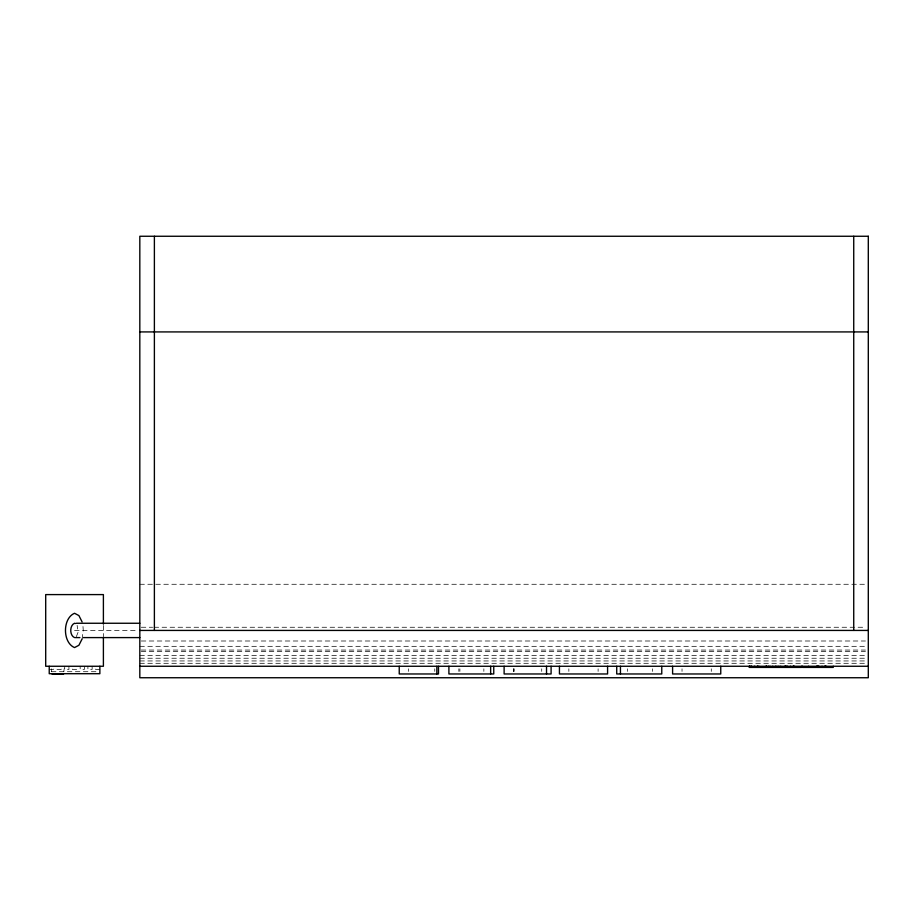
<?xml version="1.0" encoding="UTF-8"?>
<svg xmlns="http://www.w3.org/2000/svg" width="914" height="914" viewBox="0 0 914 914"><rect width="100%" height="100%" fill="white"/><g stroke="black" fill="none" stroke-linecap="round" stroke-linejoin="round"><path stroke-width="0.69" stroke-dasharray="4.57 3.43" d="M63.866 671.424L64.151 668.842M82.089 639L83.254 630.432L82.957 625.987M76.365 636.635L78.067 632.282L77.119 625.359M139.819 584.274L865.649 584.274M141.247 627.255L152.649 627.255M154.078 627.255L865.444 627.255M74.548 630.432L138.402 630.432M141.247 641L865.444 641M139.819 646.324L865.444 646.324M141.247 650.06L865.444 650.06M141.247 651.636L865.444 651.636M139.819 655.624L865.444 655.624M139.819 658.24L865.444 658.24M139.819 660.948L865.444 660.948M139.819 663.301L865.444 663.301M49.23 669.414L53.458 669.414L53.458 666.26M56.965 669.414L61.192 669.414L61.192 666.26M76.662 669.414L72.434 669.414L72.434 666.26M99.866 669.414L95.639 669.414L95.639 666.26M51.355 671.71L97.741 671.71M51.39 668.842L51.687 671.424M711.286 668.831L711.286 671.402M682.027 668.831L682.027 671.402M652.63 668.831L652.63 671.402M627.655 668.831L627.655 671.402M598.11 668.831L598.11 671.402M568.851 668.831L568.851 671.402M541.716 668.831L541.716 671.402M514.102 668.831L514.102 671.402M513.782 668.831L513.782 671.402M513.542 668.831L513.542 671.402M483.86 668.831L483.86 671.402M459.891 668.831L459.891 671.402M458.839 668.831L458.839 671.402M434.767 668.831L434.767 671.402M408.661 668.831L408.661 671.402M103.396 625.507L103.396 636.75M92.131 666.26L92.131 669.414L87.904 669.414L87.904 666.26M84.396 666.26L84.396 669.414L80.169 669.414L80.169 666.26M68.927 666.26L68.927 669.414L64.7 669.414L64.7 666.26"/><path stroke-width="1.37" d="M82.089 639L78.901 645.273L74.548 647.569C62.449 642.588 62.449 618.275 74.548 613.283L78.901 615.579L82.089 621.863M139.819 331.919L868.3 331.919M76.342 623.257L139.819 623.257M139.819 630.432L868.3 630.432M75.211 637.595L79.906 637.595M83.22 637.595L139.819 637.595M139.819 666.26L868.3 666.26M816.373 667.403L802.503 667.403L802.538 666.26M51.972 674.006L63.58 674.006M75.485 623.508L74.548 623.257C69.487 625.347 69.487 635.516 74.548 637.595M853.733 236.258L853.733 630.432M833.248 666.26L833.248 667.403L816.716 667.403L816.796 666.26M826.256 666.26L826.256 667.403M825.273 666.26L825.273 667.403M825.182 666.26L825.182 667.403M824.896 666.26L824.896 667.403M822.04 666.26L822.04 667.403M818.875 666.26L818.875 667.403M818.418 666.26L818.418 667.403M817.345 666.26L817.345 667.403M817.059 666.26L817.059 667.403M808.684 666.26L808.684 667.403M801.601 666.26L801.601 667.403L749.331 667.403L749.331 666.26M794.597 666.26L794.597 667.403M793.626 666.26L793.626 667.403M793.535 666.26L793.535 667.403M793.249 666.26L793.249 667.403M790.393 666.26L790.393 667.403M787.217 666.26L787.217 667.403M786.771 666.26L786.771 667.403M785.697 666.26L785.697 667.403M785.4 666.26L785.4 667.403M785.149 666.26L785.057 667.403L784.977 666.26M780.762 666.26L780.762 667.403M778.842 666.26L778.842 667.403M776.911 666.26L776.911 667.403M775.483 666.26L775.483 667.403M772.741 666.26L772.741 667.403M769.965 666.26L769.965 667.403M768.468 666.26L768.468 667.403M766.743 666.26L766.743 667.403M766.56 666.26L766.56 667.403M765.829 666.26L765.943 667.403M758.871 666.26L758.871 667.403M757.797 666.26L757.9 667.403M757.523 666.26L757.523 667.403M754.667 666.26L754.667 667.403M751.491 666.26L751.491 667.403M751.045 666.26L751.045 667.403M749.971 666.26L749.971 667.403M749.674 666.26L749.674 667.403M749.423 666.26L749.423 667.403M720.758 666.26L720.758 673.972L672.601 673.972L672.601 666.26M661.77 666.26L661.77 673.972L616.721 673.972L616.721 666.26M620.446 666.26L620.446 673.972M607.582 666.26L607.582 673.972L559.437 673.972L559.437 666.26M551.096 666.26L551.096 673.972L504.117 673.972L504.117 666.26M546.526 666.26L546.526 673.972M493.754 666.26L493.754 673.972L448.9 673.972L448.9 666.26M490.647 666.26L490.647 673.972M438.492 666.26L438.492 673.972L399.235 673.972L399.235 666.26M436.835 666.26L436.835 673.972M154.386 236.258L154.386 630.432M103.396 624.102L103.396 594.591L45.7 594.591L45.7 666.26L103.396 666.26L103.396 638.155M99.866 666.26L99.866 673.709L49.23 673.709L49.23 666.26M868.3 236.258L139.819 236.258L139.819 677.742L868.3 677.742L868.3 236.258"/></g></svg>
